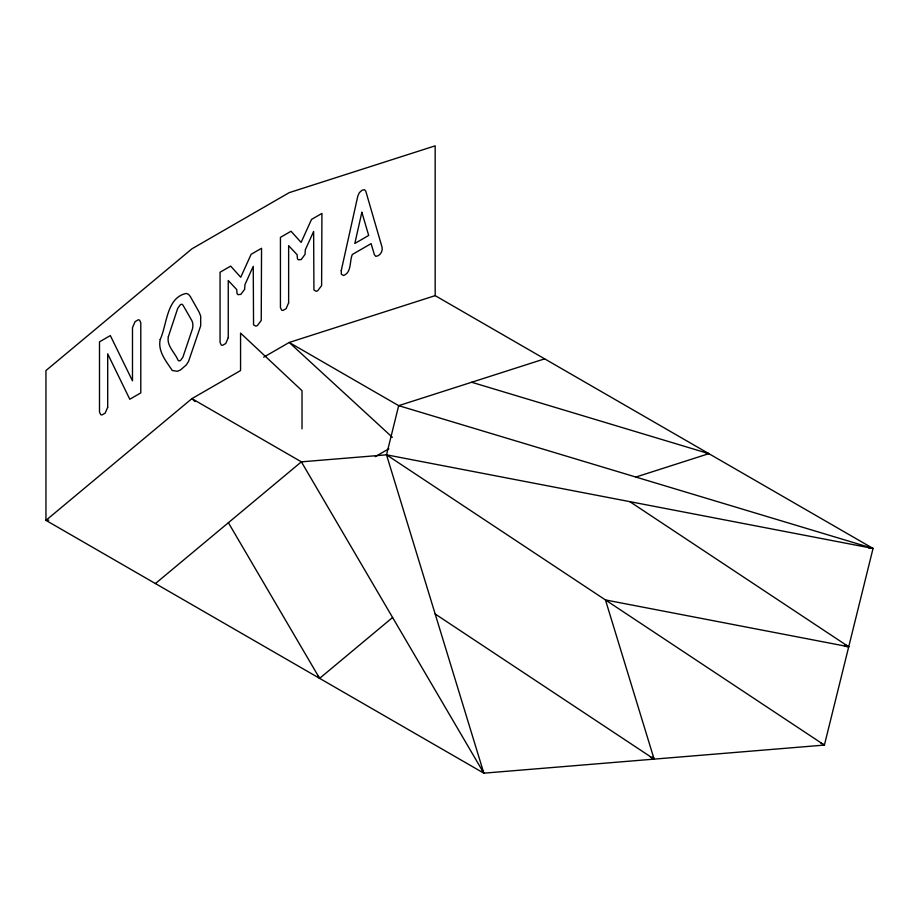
<?xml version="1.0" encoding="UTF-8"?>
<svg xmlns="http://www.w3.org/2000/svg" width="919" height="919" viewBox="0 0 919 919"><rect width="100%" height="100%" fill="white"/><g stroke="black" fill="none" stroke-linecap="round" stroke-linejoin="round"><path stroke-width="1.38" d="M263.673 357.204L289.209 342.465L435.169 295.642L873.05 548.448L824.4 745.079L483.831 773.166L386.52 454.825L398.685 405.658L544.645 358.847M155.414 583.565L301.375 461.843L386.52 454.825L873.05 548.448L398.685 405.658L289.209 342.465L392.367 437.306M318.031 675.982L319.628 678.36L392.597 617.499M375.285 456.628L388.829 448.805M635.868 477.053L708.848 453.653L471.665 382.258M48.799 520.131L45.95 520.361L45.95 370.552L191.91 248.831L289.209 192.645L435.169 145.834L435.169 295.642M868.777 547.954L873.05 548.448L868.869 547.517M844.458 646.275L848.719 646.769L629.791 501.636M706.056 453.033L708.848 453.653M845.009 644.621L848.719 646.769L605.46 599.946L654.11 759.117L650.399 756.98M820.69 742.931L824.4 745.079L386.52 454.825M435.169 613.995L654.11 759.117L653.179 756.417M195.069 401.546L191.91 398.639L45.95 520.361L483.831 773.166L482.889 770.467M482.245 770.788L483.831 773.166L301.375 461.843L191.91 398.639L240.56 370.552L240.56 333.092L302.018 390.713L302.018 428.817M228.394 522.704L319.628 678.36M160.228 339.398C157.563 351.242 166.224 361.385 172.301 370.506L177.367 371.287L180.469 369.989L186.35 364.866L188.544 361.431L200.687 325.82L200.687 316.113L199.262 312.414L190.233 296.377L188.521 294.333L186.327 293.437C166.408 297.411 167.074 324.694 160.228 339.398M168.361 336.653C166.385 345.716 174.84 352.448 177.976 360.099L178.941 360.937L180.469 360.524L182.858 357.284L192.565 328.531A15.612 9.018 -60 0 0 191.646 320.249L183.053 305.257L181.996 304.223L180.469 304.557L177.735 308.336L168.361 336.653M341.259 270.565L341.305 274.161L343.522 275.505C351.839 272.518 349.381 261.03 352.333 254.483L371.115 243.638L374.355 254.62L375.814 256.355C380.064 256.137 382.855 251.358 382.109 247.429L365.762 191.095L364.406 189.636L361.914 190.336L359.295 192.726L357.767 196.241L341.259 270.565M107.695 407.278L105.168 413.125L102.009 414.94L100.688 414.676L99.493 412.011L99.493 341.834L110.326 335.584L132.485 380.845L132.485 327.635L135.093 321.639L138.264 319.801L139.585 320.099L140.791 322.845L140.791 392.907L129.786 399.248L107.695 353.849L107.695 407.278M228.257 337.664L225.741 343.511L222.582 345.326L221.249 345.039L220.055 342.408L220.055 272.231L230.658 266.108L240.732 277.262L251.14 254.287L261.547 248.279L261.237 320.455L257.343 325.602L255.804 326.153L253.552 324.855L253.253 266.315L244.948 284.626L244.649 289.244L240.847 294.379L237.941 294.654L237.045 293.632L236.746 289.588L228.257 280.513L228.257 337.664M288.635 302.81L286.119 308.658L282.96 310.473L281.628 310.174L280.433 307.543L280.433 237.366L291.036 231.243L301.11 242.409L311.518 219.423L321.926 213.415L321.616 285.591L317.733 290.749L316.182 291.289L313.93 289.99L313.632 231.45L305.326 249.773L305.028 254.391L301.225 259.526L298.33 259.79L297.434 258.767L297.124 254.735L288.635 245.66L288.635 302.81M361.856 212.289L354.826 243.466L368.691 235.448L361.856 212.289"/></g></svg>
